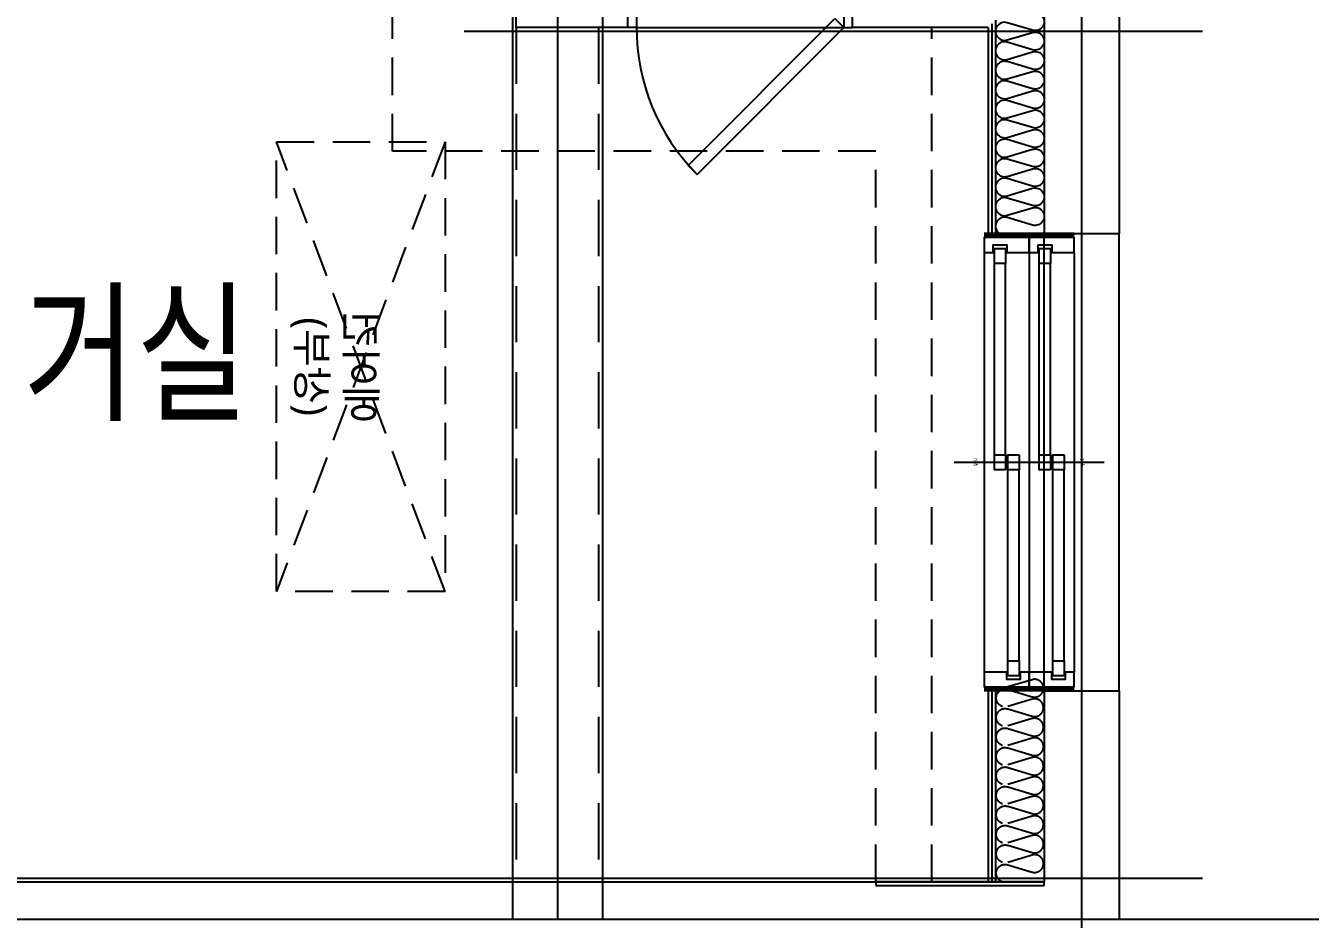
# Model space of a CAD drawing. Header units: millimetres. Extents: x 840000 to 1054178, y 0 to 59400.
# Drawn here: x 896652 to 900083, y 34671 to 37056 of the extents above; entities that cross this region are included whole.
import ezdxf
from ezdxf.enums import TextEntityAlignment as Align
from ezdxf.xclip import XClip

# ---------------------------------------------------------------- set-up
doc = ezdxf.new("R2010")
doc.units = ezdxf.units.MM
doc.header["$LTSCALE"] = 100
doc.header["$XCLIPFRAME"] = 0
for name, pattern in [('X - 단위세대 확장형$0$CEN', [62, 60, -1, 0, -1]), ('X - 단위세대 확장형$0$HID', [1.5, 1, -0.5]), ('X - 단위세대 확장형$0$xr-49D(확)$0$HID', [2.3, 1.5, -0.8]), ('X - 평면도$0$CEN', [62, 60, -1, 0, -1])]:
    doc.linetypes.add(name, pattern=pattern)
doc.layers.get('DEFPOINTS').update_dxf_attribs({"color": 145})
for name, color, linetype in [('AA-XXXX-TEXT', 3, 'Continuous'), ('SYM', 7, 'Continuous'), ('X - 단위세대 확장형$0$A-CEN', 1, 'X - 단위세대 확장형$0$CEN'), ('X - 단위세대 확장형$0$A-CON', 2, 'Continuous'), ('X - 단위세대 확장형$0$A-GIP', 6, 'Continuous'), ('X - 단위세대 확장형$0$A-INS', 9, 'Continuous'), ('X - 단위세대 확장형$0$A-WIN', 4, 'Continuous'), ('X - 단위세대 확장형$0$AA-WAXM-CONC', 2, 'Continuous'), ('X - 단위세대 확장형$0$AA-XXXX-CNTL', 1, 'X - 단위세대 확장형$0$CEN'), ('X - 단위세대 확장형$0$M-AIR', 1, 'X - 단위세대 확장형$0$HID'), ('X - 단위세대 확장형$0$S-ELE', 4, 'Continuous'), ('X - 단위세대 확장형$0$X-25$0$AA-DWXM-WIND', 4, 'Continuous'), ('X - 단위세대 확장형$0$xr-49D(확)$0$AA-XXXX-HIDL2', 7, 'X - 단위세대 확장형$0$xr-49D(확)$0$HID'), ('X - 단위세대 확장형$0$결로방지단열재', 7, 'X - 단위세대 확장형$0$HID'), ('X - 단위세대 확장형$0$커텐박스', 6, 'X - 단위세대 확장형$0$HID'), ('X - 평면도$0$AA-XXXX-CNTL', 1, 'X - 평면도$0$CEN')]:
    doc.layers.add(name, color=color, linetype=linetype)
doc.layers.add('X - 단위세대 확장형$0$A-door', color=4, linetype='Continuous', lineweight=25)
for name, color, linetype, plot in [('X - 단위세대 확장형$0$A-MC', 171, 'Continuous', False), ('X - 단위세대 확장형$0$AA-EL-PCN8', 8, 'Continuous', False), ('X - 단위세대 확장형$0$DEFPOINT', 163, 'Continuous', False)]:
    doc.layers.add(name, color=color, linetype=linetype, plot=plot)
doc.styles.add('HAUD01', font='Dotum.ttf')
doc.styles.add('X - 단위세대 확장형$0$X-25$0$맑은 고딕', font='malgun.ttf')
doc.styles.add('X - 단위세대 확장형$0$X-55$0$맑은 고딕', font='malgun.ttf')

# ---------------------------------------------------------------- blocks, each defined once
blk = doc.blocks.new('X - 단위세대 확장형$0$20220222-결로')
at = {"layer": 'X - 단위세대 확장형$0$A-CON'}
for p, q in [((7689.999999999767, 11319.99999999808), (7689.999999999767, 11309.99999999808)), ((7689.999999999767, 11309.99999999808), (8139.999999999767, 11309.99999999808)), ((8139.999999999767, 11309.99999999808), (8139.999999999767, 11319.99999999808))]:
    blk.add_line(p, q, dxfattribs=at)
at = {"layer": 'X - 단위세대 확장형$0$A-CON', "color": 8}
blk.add_line((8139.999999999767, 11319.99999999808), (7689.999999999767, 11319.99999999808), dxfattribs=at)
at = {"layer": 'X - 단위세대 확장형$0$결로방지단열재'}
blk.add_lwpolyline([(7689.999999999767, 11319.99999999808), (7689.999999999767, 13269.99999999514), (6400.000000000233, 13269.99999999514), (6400.000000000233, 14399.9999999981), (649.9999999997672, 14399.9999999981), (650, 11319.99999999813)], dxfattribs=at)
at = {"layer": 'X - 단위세대 확장형$0$커텐박스'}
blk.add_line((7839.999999999767, 11319.99999999808), (7839.999999999767, 13599.99999999809), dxfattribs=at)
blk = doc.blocks.new('X - 단위세대 확장형$0$X-55$0$실외기실 점검문')
at = {"layer": 'X - 단위세대 확장형$0$A-door', "color": 8}
for p, q in [((-119.6773333637539, 576.994933735521), (-119.6773333637539, 22.99493373552104)), ((-79.67733336375386, 564.994933735521), (-79.67733336375386, 35.99493373552104)), ((0.3226666362461401, 563.994933735521), (0.3226666362461401, 34.99493373552104))]:
    blk.add_line(p, q, dxfattribs=at)
at = {"layer": 'X - 단위세대 확장형$0$A-door'}
for points in [[(0.3226666362461401, 599.994933735521), (0.3226666362461401, 563.994933735521), (-79.67733336375386, 563.994933735521), (-79.67733336375386, 576.994933735521), (-119.6773333637539, 576.994933735521), (-119.6773333637539, 599.994933735521)], [(-95.63570280341082, 47.03656429584953), (-119.6773333637539, 22.99493373552104), (-511.4144901411055, 414.7320905128727), (-487.3728595807625, 438.7737210732012)], [(0.3226666362461401, -0.005066264478955418), (0.3226666362461401, 35.99493373552104), (-79.67733336375386, 35.99493373552104), (-79.67733336375386, 22.99493373552104), (-119.6773333637539, 22.99493373552104), (-119.6773333637539, -0.005066264478955418)]]:
    blk.add_lwpolyline(points, close=True, dxfattribs=at)
at = {"layer": 'X - 단위세대 확장형$0$A-door', "color": 1}
blk.add_arc((-119.6773333636593, 22.99493373531732), 554.0000000002037, 90, 134.9999999997052, dxfattribs=at)
blk = doc.blocks.new('*U475')
at = {"layer": 'DEFPOINTS'}
for p, q in [((-610, -129.9999999995343), (-610, 109.9999999991851)), ((-605, -129.9999999995343), (-605, 109.9999999991851)), ((605, -129.9999999989522), (605, 109.9999999991851)), ((610, -129.9999999989522), (610, 109.9999999991851))]:
    blk.add_line(p, q, dxfattribs=at)
at = {"layer": 'X - 단위세대 확장형$0$X-25$0$AA-DWXM-WIND'}
for p, q in [((0, 189.9999999991851), (0, -209.9999999993015)), ((-20.00000000069849, 82.99999999918509), (-529.9999999995343, 82.99999999918509)), ((-20.00000000069849, 52.99999999918509), (-529.9999999995343, 52.99999999918509)), ((529.9999999990687, 46.99999999871942), (19.99999999930151, 46.99999999871942)), ((529.9999999990687, 16.99999999871943), (19.99999999930151, 16.99999999871943)), ((-20.00000000069849, -37.00000000081491), (-529.9999999995343, -37.00000000081491)), ((-20.00000000069849, -67.00000000081491), (-529.9999999995343, -67.00000000081491)), ((529.9999999990687, -73.00000000128057), (19.99999999930151, -73.00000000128057)), ((529.9999999990687, -103.0000000012806), (19.99999999930151, -103.0000000012806))]:
    blk.add_line(p, q, dxfattribs=at)
at = {"layer": 'X - 단위세대 확장형$0$X-25$0$AA-DWXM-WIND', "color": 8}
for p, q in [((-560, 109.9999999991851), (560, 109.9999999991851)), ((-560, -10.00000000081491), (560, -10.00000000081491)), ((-560, -129.9999999994179), (560, -129.9999999989522))]:
    blk.add_line(p, q, dxfattribs=at)
at = {"layer": 'X - 단위세대 확장형$0$X-25$0$AA-DWXM-WIND'}
for points in [[(-560, 86.00000000197906), (-579.9999999995342, 86.00000000197906), (-579.9999999995342, 50.00000000244471), (-560, 50.00000000244471), (-560, -9.999999998486599), (-560, -9.999999998486599), (-600, -9.99999999895226), (-600, 109.9999999996507), (-560, 109.9999999996507), (-560, 86.00000000197906)], [(560, 13.99999999871943), (579.9999999995342, 13.99999999871943), (579.9999999995342, 49.99999999825378), (560, 49.99999999825378), (560, 109.9999999991851), (560, 109.9999999991851), (600, 109.9999999996507), (600, -9.99999999895226), (560, -9.99999999895226), (560, 13.99999999871943)], [(-560, -33.99999999802094), (-579.9999999995342, -33.99999999802094), (-579.9999999995342, -69.99999999755528), (-560, -69.99999999755528), (-560, -129.9999999984866), (-560, -129.9999999984866), (-600, -129.9999999989522), (-600, -10.00000000034924), (-560, -10.00000000034924), (-560, -33.99999999802094)], [(560, -106.0000000012806), (579.9999999995342, -106.0000000012806), (579.9999999995342, -70.00000000174622), (560, -70.00000000174622), (560, -10.00000000081491), (560, -10.00000000081491), (600, -10.00000000034924), (600, -129.9999999989522), (560, -129.9999999989522), (560, -106.0000000012806)]]:
    blk.add_lwpolyline(points, dxfattribs=at)
for points in [[(-529.9999999995343, 52.99999999918509), (-529.9999999995343, 82.99999999918509), (-570, 82.99999999918509), (-570, 52.99999999918509)], [(19.99999999930151, 52.99999999918509), (19.99999999930151, 82.99999999871943), (-20.00000000069849, 82.99999999918509), (-20.00000000069849, 52.99999999918509)], [(-20.00000000069849, 16.99999999871943), (19.99999999930151, 16.99999999871943), (19.99999999930151, 46.99999999871942), (-20.00000000069849, 46.99999999918509)], [(569.9999999990686, 16.99999999871943), (569.9999999990686, 46.99999999825378), (529.9999999990687, 46.99999999871942), (529.9999999990687, 16.99999999871943)], [(-529.9999999995343, -67.00000000081491), (-529.9999999995343, -37.00000000081491), (-570, -37.00000000081491), (-570, -67.00000000081491)], [(19.99999999930151, -67.00000000081491), (19.99999999930151, -37.00000000128057), (-20.00000000069849, -37.00000000081491), (-20.00000000069849, -67.00000000081491)], [(-20.00000000069849, -103.0000000012806), (19.99999999930151, -103.0000000012806), (19.99999999930151, -73.00000000128057), (-20.00000000069849, -73.00000000081491)], [(569.9999999990686, -103.0000000012806), (569.9999999990686, -73.00000000174623), (529.9999999990687, -73.00000000128057), (529.9999999990687, -103.0000000012806)]]:
    blk.add_lwpolyline(points, close=True, dxfattribs=at)
at = {"layer": 'DEFPOINTS', "style": 'X - 단위세대 확장형$0$X-25$0$맑은 고딕', "width": 0.9}
for s, p in [('내부', (0, 133.1594597751391)), ('외부', (0, -152.1720868409611))]:
    blk.add_text(s, height=10, dxfattribs=at).set_placement(p, align=Align.MIDDLE_CENTER)
blk = doc.blocks.new('X - 단위세대 확장형$0$insul1')
blk.add_lwpolyline([(8.881784197001252e-16, 0.2499999999999991, 1.344030650891056), (0.3500000000000014, 0.2499999999999991), (0.2000000000000002, 0.7499999999999991, -1.344030650891056), (0.5500000000000007, 0.7499999999999991), (0.4000000000000012, 0.2499999999999991)], format="xyb")
blk = doc.blocks.new('X - 단위세대 확장형$0$A$C1B995BC2')
at = {"layer": 'X - 단위세대 확장형$0$M-AIR'}
for p, q in [((599.9999999999927, -225.0000000000073), (-600.0000000000073, 224.9999999999927)), ((-600.0000000000073, -225.0000000000073), (599.9999999999927, 224.9999999999927))]:
    blk.add_line(p, q, dxfattribs=at)
blk.add_lwpolyline([(-600.0000000000073, -225.0000000000073), (599.9999999999927, -225.0000000000073), (599.9999999999927, 224.9999999999927), (-600.0000000000073, 224.9999999999927)], close=True, dxfattribs=at)
at = {"layer": 'X - 단위세대 확장형$0$DEFPOINT', "style": 'X - 단위세대 확장형$0$X-55$0$맑은 고딕'}
for s, p in [('(상부)', (-7.275957614183426e-12, 130.5942715439523)), ('에어컨', (-7.275957614183426e-12, -7.275957614183426e-12))]:
    blk.add_text(s, height=80, rotation=180, dxfattribs=at).set_placement(p, align=Align.MIDDLE_CENTER)
blk = doc.blocks.new('X - 단위세대 확장형$0$A$C11416124')
at = {"layer": 'X - 단위세대 확장형$0$A-CEN'}
blk.add_line((7109.406850222236, 7948.79307102965), (3489.406850222236, 7948.793071029882), dxfattribs=at)
at = {"layer": 'X - 단위세대 확장형$0$A-GIP'}
for p, q in [((4109.406850222236, 9108.79307102965), (3589.406850222236, 9108.793071029882)), ((4109.406850222236, 9098.79307102965), (3589.406850222236, 9098.793071029882)), ((5879.406850222236, 9108.79307102965), (5309.406850222236, 9108.79307102965)), ((5869.406850222236, 9098.79307102965), (5309.406850222236, 9098.79307102965)), ((5869.406850222236, 9098.79307102965), (5869.406850222236, 8736.79307102965)), ((5869.406850222236, 8136.79307102965), (5869.406850222236, 7838.79307102965)), ((5869.406850222236, 7838.79307102965), (7009.406850222236, 7838.79307102965))]:
    blk.add_line(p, q, dxfattribs=at)
at = {"layer": 'X - 단위세대 확장형$0$A-INS'}
for p, q in [((3589.406850222236, 9248.79307102965), (3589.406850222236, 8798.79307102965)), ((4109.406850222236, 9118.79307102965), (3589.406850222236, 9118.793071029882)), ((5889.406850222236, 9118.793071029664), (5309.406850222236, 9118.79307102965))]:
    blk.add_line(p, q, dxfattribs=at)
at = {"layer": 'X - 단위세대 확장형$0$A-INS', "elevation": 3.4840711305368e-10}
blk.add_lwpolyline([(5908.475100002972, 9217.941721747819, 1.337394452433712), (5862.338600442461, 9217.941721744544), (5882.475100002011, 9149.644420314755, -1.337394451657285), (5836.338600433926, 9149.644420285797), (5856.475100010546, 9217.941721773503, 1.337394451657285), (5810.338600442461, 9217.941721744544), (5830.475100002011, 9149.644420314755, -1.337394452433712), (5784.338600441501, 9149.644420311495), (5804.475100002972, 9217.941721747819, 1.337394451657285), (5758.338600434887, 9217.941721770243), (5778.475100009586, 9149.64442028907, -1.337394450880857), (5732.338600433926, 9149.644420285797), (5752.475100010546, 9217.941721773503, 1.337394450880857), (5706.338600434887, 9217.941721770243), (5726.475100009586, 9149.64442028907, -1.337394451657285), (5680.338600441501, 9149.644420311495), (5700.475100002972, 9217.941721747819, 1.337394452433712), (5654.338600442468, 9217.941721744544), (5674.475100002011, 9149.644420314755, -1.337394451657285), (5628.338600433926, 9149.644420285797), (5648.475100010546, 9217.941721773503, 1.337394451657487), (5602.338600442468, 9217.941721744544), (5622.475100002004, 9149.64442031477, -1.337394452433915), (5576.338600441508, 9149.644420311495), (5596.475100002965, 9217.941721747819, 1.337394451657285), (5550.338600434887, 9217.941721770243), (5570.475100009586, 9149.64442028907, -1.337394450880857), (5524.338600433926, 9149.644420285797), (5544.475100010546, 9217.941721773503, 1.337394450880857), (5498.338600434887, 9217.941721770243), (5518.475100009586, 9149.64442028907, -1.337394451657285), (5472.338600441508, 9149.644420311495), (5492.475100002965, 9217.941721747819, 1.337394452433915), (5446.338600442468, 9217.941721744544), (5466.475100002004, 9149.64442031477, -1.337394451657487), (5420.338600433926, 9149.644420285797), (5440.475100010546, 9217.941721773503, 1.337394451657487), (5394.338600442468, 9217.941721744544), (5414.475100002004, 9149.64442031477, -1.337394452433915), (5368.338600441508, 9149.644420311495), (5388.475100002965, 9217.941721747819, 1.337394452433915), (5342.338600442468, 9217.941721744544), (5362.475100002004, 9149.64442031477, -0.8593081609585743), (5319.406850222236, 9129.486331157954, -0.8593081609585743)], format="xyb", dxfattribs=at)
at = {"layer": 'X - 단위세대 확장형$0$A-MC'}
for p, q in [((3599.406850222236, 4176.962735595094), (3599.406850222236, 9671.315073169826)), ((5859.406850222236, 7700.072501550138), (5859.406850222469, 9671.315073169826)), ((7109.406850222236, 8068.79307102965), (3489.406850222236, 8068.793071029882)), ((7109.406850222236, 7828.79307102965), (3489.406850222236, 7828.793071029882))]:
    blk.add_line(p, q, dxfattribs=at)
at = {"layer": 'X - 단위세대 확장형$0$AA-EL-PCN8'}
for p, q in [((4099.406850222236, 9448.79307102965), (5319.406850222236, 9448.79307102965)), ((4099.406850222236, 9248.79307102965), (5319.406850222236, 9248.79307102965))]:
    blk.add_line(p, q, dxfattribs=at)
at = {"layer": 'X - 단위세대 확장형$0$AA-WAXM-CONC'}
for p, q in [((4099.406850222236, 9448.79307102965), (3489.406850222236, 9448.793071029882)), ((4099.406850222236, 9248.79307102965), (4099.406850222236, 9448.79307102965)), ((5319.406850222236, 9248.79307102965), (5319.406850222236, 9448.79307102965)), ((6089.406850222236, 9448.79307102965), (5319.406850222236, 9448.79307102965)), ((3589.406850222265, 1308.793071029882), (3589.406850222236, 9248.79307102965)), ((4099.406850222236, 9248.79307102965), (3589.406850222236, 9248.79307102965)), ((6089.406850222236, 9248.79307102965), (5319.406850222236, 9248.79307102965))]:
    blk.add_line(p, q, dxfattribs=at)
at = {"layer": 'X - 단위세대 확장형$0$AA-XXXX-CNTL'}
for p, q in [((3489.406850222265, 988.9141629766091), (3489.406850222003, 9671.315073169826)), ((7109.406850222236, 9348.79307102965), (3489.406850222236, 9348.793071029882))]:
    blk.add_line(p, q, dxfattribs=at)
at = {"layer": 'X - 단위세대 확장형$0$S-ELE'}
for p, q in [((4099.406850222236, 9448.79307102965), (5319.406850222236, 9448.79307102965)), ((4099.406850222236, 9248.79307102965), (5319.406850222236, 9248.79307102965))]:
    blk.add_line(p, q, dxfattribs=at)
at = {"layer": 'X - 단위세대 확장형$0$xr-49D(확)$0$AA-XXXX-HIDL2'}
for p, q in [((5869.406850222236, 8058.79307102965), (3589.406850222469, 8058.793071029679)), ((5869.406850222236, 7838.79307102965), (3589.406850222469, 7838.793071029679))]:
    blk.add_line(p, q, dxfattribs=at)
at = {"xscale": -1.000000000000001, "rotation": 179.9999999999999}
blk.add_blockref('X - 단위세대 확장형$0$X-55$0$실외기실 점검문', (5989.084183586034, 8736.78800476517), dxfattribs=at)
at = {"rotation": 179.9999999999999}
blk.add_blockref('X - 단위세대 확장형$0$A$C1B995BC2', (4964.406850222236, 7423.793071029795), dxfattribs=at)
at = {"layer": 'X - 단위세대 확장형$0$A-INS'}
ref = blk.add_blockref('X - 단위세대 확장형$0$insul1', (3589.406850222236, 9118.793071029882), dxfattribs=dict(at, xscale=130, yscale=130, zscale=130, row_count=1, column_count=10, row_spacing=0, column_spacing=52))
XClip(ref).set_block_clipping_path([(0, -1.1368683772161603e-12), (4, 0.9999999999990905)])
at = {"layer": 'X - 단위세대 확장형$0$A-WIN', "rotation": 179.9999999999999}
blk.add_blockref('*U475', (4709.406850222236, 9198.79307102965), dxfattribs=at)
blk = doc.blocks.new('X - 단위세대 확장형', base_point=(-475.3640304019209, -286.727544500216))
at = {"layer": 'X - 단위세대 확장형$0$AA-XXXX-CNTL'}
blk.add_line((79044.50377394329, 50563.10967376401), (88213.60193461156, 50563.10967376401), dxfattribs=at)
blk.add_blockref('X - 단위세대 확장형$0$20220222-결로', (70481.981771803, 39343.1096737691))
ref = blk.add_blockref('X - 단위세대 확장형$0$A$C11416124', (69373.18870077352, 47073.70282354198), dxfattribs=dict(xscale=-1, rotation=270))
XClip(ref).set_block_clipping_path([(3489.4068502184527, 988.9141629766091), (6209.406850222258, 9671.31507316971)])
blk = doc.blocks.new('20220114_기준층 실명')
at = {"layer": 'AA-XXXX-TEXT', "style": 'HAUD01', "width": 0.8}
blk.add_text('거실', height=300, dxfattribs=at).set_placement((-6592.43697871617, 18872.39451853884), align=Align.MIDDLE_CENTER)
blk = doc.blocks.new('X - 평면도', base_point=(-475.3640304019209, -286.727544500216))
at = {"layer": 'X - 평면도$0$AA-XXXX-CNTL'}
for p, q in [((1338721.981771801, 68689.62773921034), (1338721.981771801, 22495.20258505247)), ((1330581.981771802, 50563.10967376715), (1348213.600737881, 50563.10967376715))]:
    blk.add_line(p, q, dxfattribs=at)

msp = doc.modelspace()

# ---------------------------------------------------------------- block references
ref = msp.add_blockref('X - 평면도', (-439725.2813817246, -16179.14270663164))
XClip(ref).set_block_clipping_path([(1279249.9173513227, 15892.415162131409), (1363249.9173513227, 75292.41516213129)])

# ---------------------------------------------------------------- next in the draw order: block references
at = {"layer": 'AA-XXXX-TEXT'}
msp.add_blockref('20220114_기준층 실명', (903539.389202122, 17309.81073822771), dxfattribs=at)

# ---------------------------------------------------------------- next in the draw order: block references
at = {"layer": 'SYM'}
ref = msp.add_blockref('X - 단위세대 확장형', (820274.7186182752, -16179.1427066318), dxfattribs=at)
XClip(ref).set_block_clipping_path([(27286.233964764513, 22495.20258505261), (88213.60073788092, 68689.62773921051)])

doc.saveas('drawing.dxf')
